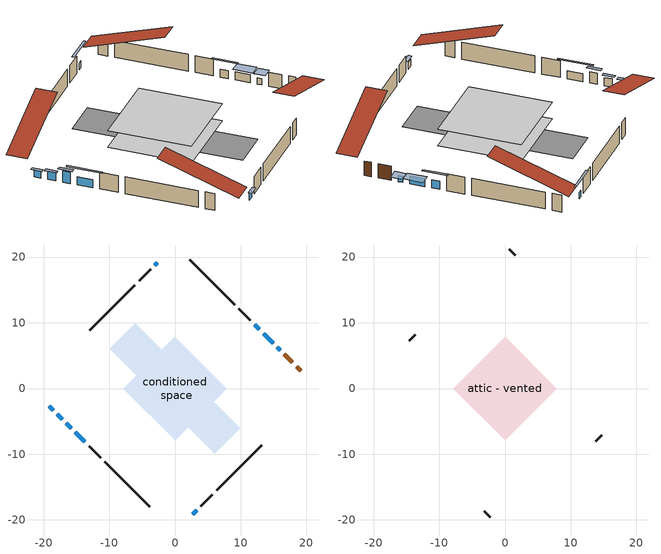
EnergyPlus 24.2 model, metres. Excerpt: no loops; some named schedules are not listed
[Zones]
conditioned space
 floor adiabatic (AdiabaticFloorConstruction): -7.84,0 0,7.84 7.84,0 0,-7.84 z0
 floor foundation (Slab1 construction): -9.91,6.07 -6.07,9.91 9.91,-6.07 6.07,-9.91 z0
 wall outside (AdiabaticWallConstruction 1): 19.16,2.67 18.51,3.31 / 17.86,3.97 16.64,5.19 z0:2.03
 wall outside (AdiabaticWallConstruction): 15.98,5.84 15.58,6.24 z0:0.92; -19.16,-2.67 -18.55,-3.28 / -2.67,19.16 -3.06,18.76 / 2.67,-19.16 3.28,-18.55 z0:0.97; -17.89,-3.93 -17.17,-4.65 / 14.93,6.9 13.49,8.33 / 12.84,8.99 12.12,9.71 / -15.14,-6.68 -13.71,-8.12 z0:1.17; -16.52,-5.31 -15.8,-6.03 z0:1.63
 wall outside (Wall1 construction): 3.94,-17.89 5.67,-16.16 / -13.05,-8.78 -11.32,-10.51 / -3.72,18.11 -5.45,16.38 / 11.46,10.36 9.73,12.09 z0:2.44
 wall outside (Wall2 construction): 6.32,-15.5 13.18,-8.65 / -10.66,-11.16 -3.81,-18.02 / -6.11,15.72 -12.96,8.87 / 9.07,12.75 2.22,19.6 z0:2.44
 window (WindowConstruction 7): 15.98,5.85 15.59,6.24 z0:0.91
 window (WindowConstruction 5): -19.16,-2.67 -18.55,-3.28 z0:0.97
 window (WindowConstruction 6): -17.89,-3.94 -17.17,-4.65 z0:1.17
 window (WindowConstruction 8): -16.52,-5.31 -15.8,-6.03 z0:1.62
 window (WindowConstruction): 14.93,6.9 13.49,8.33 z0:1.17
 window (WindowConstruction 1): 12.84,8.99 12.12,9.71 z0:1.17
 window (WindowConstruction 2): -2.67,19.16 -3.06,18.76 z0:0.97
 window (WindowConstruction 3): 2.67,-19.16 3.28,-18.55 z0:0.97
 window (WindowConstruction 4): -15.14,-6.68 -13.71,-8.12 z0:1.17
 door (Door): 19.16,2.67 18.51,3.31 z0:2.03
 door (Door 1): 17.86,3.97 16.64,5.19 z0:2.03
 ceiling adiabatic (AdiabaticFloorConstruction): 0,-7.84 7.84,0 0,7.84 -7.84,0 z0
attic - vented
 floor to conditioned space (Floor1 construction Reversed): -7.84,0 0,7.84 7.84,0 0,-7.84 z2.44
 wall outside (Wall3 construction): 13.83,-7.99 14.74,-7.09 / -3.15,-18.67 -2.24,-19.58 / -13.62,8.21 -14.53,7.3 / 1.56,20.26 0.66,21.17 z0:2.44
 roof outside (Roof1 construction): 2.01,-19.81,2.44 -5.62,-12.18,6.04 -7.63,-14.19,6.04 0,-21.83,2.44; -19.81,-2.01,2.44 -12.18,5.62,6.04 -14.19,7.63,6.04 -21.83,0,2.44; -2.01,19.81,2.44 5.62,12.18,6.04 7.63,14.19,6.04 0,21.83,2.44; 19.81,2.01,2.44 12.18,-5.62,6.04 14.19,-7.63,6.04 21.83,0,2.44
shading: 15.26,6.57 16.31,5.52 17.38,6.6 16.34,7.64 z1.37; -18.34,-3.49 -19.37,-2.46 -19.69,-2.78 -18.66,-3.82 z1.26; -16.96,-4.86 -18.1,-3.72 -18.43,-4.05 -17.29,-5.19 z1.47; -15.47,-6.35 -16.84,-4.98 -17.17,-5.31 -15.8,-6.68 z2.08; 13.28,8.54 15.14,6.69 16.22,7.76 14.36,9.62 z1.47; 11.26,10.57 13.7,8.13 13.91,8.34 11.47,10.78 z2.39; -4.36,17.47 -1.38,20.45 -1.59,20.66 -4.57,17.68 z2.8; 3.49,-18.34 2.46,-19.37 2.78,-19.69 3.82,-18.66 z1.26; -12.74,-9.09 -16.11,-5.72 -16.32,-5.93 -12.95,-9.3 z2.54
[Building]
Building 1: Terrain=Suburbs
[Site:Location]
Greenwood AP_NS: Latitude {deg}=44.98; Longitude {deg}=-64.92; Time Zone {hr}=-4; Elevation {m}=28; Keep Site Location Information=Yes
[Site:GroundTemperature:Shallow]
3.62696, 1.72046, 1.56778, 2.47251, 6.10451, 9.71958, 12.8537, 14.839, 15.0077, 13.3929, 10.3388, 6.83459
[Site:WaterMainsTemperature]
Calculation Method=Schedule; Temperature Schedule=mains temperature schedule
[Material] Roughness=Rough; Thermal Absorptance=0.9
Name | Thickness {m} | Conductivity {W/m-K} | Density {kg/m3} | Specific Heat {J/kg-K} | Solar Absorptance | Visible Absorptance
asphalt or fiberglass shingles | 0.00635 | 0.162714 | 1121.4 | 1465.45 | 0.4 | 0.4
ceiling loosefill ins | 0.169333 | 0.0480833 | 16.02 | 1046.75 | 0.7 | 0.7
ceiling stud and cavity | 0.1397 | 0.118237 | 65.682 | 1177.47 | 0.7 | 0.7
concrete 4.0 in. | 0.1016 | 1.803125 | 2242.8 | 837.4 | 0.7 | 0.7
door material | 0.04445 | 0.053851 | 512.64 | 1214.23 | 0.7 | 0.7
floor covering | 0.0127 | 0.0433444 | 54.468 | 1339.84 | 0.6 | 0.6
floor rigid ins; wall rigid ins 1 | 0.512978 | 0.029427 | 32.04 | 1214.23 | 0.7 | 0.7
floor stud and cavity | 0.1397 | 1.75129 | 37.0049 | 1207.88 | 0.7 | 0.7
furniture material conditioned space 1 | 0.1524 | 0.115458 | 640.8 | 1214.23 | 0.6 | 0.6
gypsum board | 0.0127 | 0.160291 | 801 | 837.4 | 0.6 | 0.6
interior vertical ins | 0.025908 | 0.029427 | 32.04 | 1214.23 | 0.7 | 0.7
osb sheathing 0.5 in. | 0.0127 | 0.115458 | 512.64 | 1214.23 | 0.7 | 0.7
osb sheathing 0.75 in. | 0.01905 | 0.115458 | 512.64 | 1214.23 | 0.7 | 0.7
slab rigid ins | 0.0653415 | 0.029427 | 32.04 | 1214.23 | 0.7 | 0.7
wall rigid ins | 0.051816 | 0.029427 | 32.04 | 1214.23 | 0.7 | 0.7
wall stud and cavity | 0.1397 | 0.283359 | 139.0536 | 1170.24 | 0.7 | 0.7
wall stud and cavity 1 | 0.1397 | 0.215013 | 139.0536 | 1170.24 | 0.7 | 0.7
wall stud and cavity 2 | 0.0889 | 6.1454 | 50.32683 | 1063.81 | 0.6 | 0.6
wall stud and cavity 3 | 0.0889 | 0.380278 | 52.3479 | 1209.89 | 0.7 | 0.7
wall stud and cavity 4 | 0.0889 | 0.391764 | 83.0341 | 1211.67 | 0.7 | 0.7
wood siding | 0.0254 | 0.102417 | 544.68 | 1172.36 | 0.4 | 0.4
wood siding 1 | 0.00254 | 0.102417 | 544.68 | 1172.36 | 0.4 | 0.4
wood siding 2; wood siding 3 | 0.0254 | 0.102417 | 544.68 | 1172.36 | 0.7 | 0.7
[WindowMaterial:SimpleGlazingSystem]
Name | U-Factor {W/m2-K} | Solar Heat Gain Coefficient
WindowMaterial | 2.78052 | 0.55
WindowMaterial 1 | 2.76178 | 0.46
WindowMaterial 2 | 2.773703 | 0.51
WindowMaterial 3 | 2.75553 | 0.6
WindowMaterial 4 | 2.78052 | 0.67
[Construction]
AdiabaticFloorConstruction: floor stud and cavity, floor rigid ins, osb sheathing 0.75 in., floor covering
AdiabaticWallConstruction: wood siding 2, wall rigid ins 1, wall stud and cavity 3, gypsum board
AdiabaticWallConstruction 1: wood siding 3, wall rigid ins 1, wall stud and cavity 3, gypsum board
Door; Door 1: door material
Floor1 construction Reversed: gypsum board, ceiling stud and cavity, ceiling loosefill ins
furniture construction conditioned space 1: furniture material conditioned space 1
PartitionWallConstruction: gypsum board, wall stud and cavity 4, gypsum board
Roof1 construction: asphalt or fiberglass shingles
Slab1 construction: slab rigid ins, concrete 4.0 in.
Wall1 construction: wood siding, wall rigid ins, osb sheathing 0.5 in., wall stud and cavity, gypsum board
Wall2 construction: wood siding, wall rigid ins, osb sheathing 0.5 in., wall stud and cavity 1, gypsum board
Wall3 construction: wood siding 1, wall stud and cavity 2
WindowConstruction; WindowConstruction 1; WindowConstruction 4; WindowConstruction 6: WindowMaterial
WindowConstruction 2: WindowMaterial 1
WindowConstruction 3; WindowConstruction 5: WindowMaterial 2
WindowConstruction 7: WindowMaterial 3
WindowConstruction 8: WindowMaterial 4
[Zone] Multiplier=1; Part of Total Floor Area=Yes
Name | Volume {m3}
attic - vented | 71.7736
conditioned space | 296.6
[Space]
Name | Zone | Volume {m3}
attic - vented 1 | attic - vented | 71.7736
conditioned space 1 | conditioned space | 296.6
[ZoneInfiltration:EffectiveLeakageArea]
infil attic - vented 1: Zone or Space=attic - vented 1; Schedule=Always On Discrete; Effective Air Leakage Area {cm2}=5083.86; Stack Coefficient=0.000419809; Wind Coefficient=1.38435e-05
[ZoneMixing]
whole house fan mix: Zone or Space=attic - vented; Schedule=Always On Continuous; Design Flow Rate Calculation Method=Flow/Zone; Design Flow Rate {m3/s}=0; Source Zone or Space=conditioned space
[SurfaceProperty:ExposedFoundationPerimeter]
Slab1: Exposed Perimeter Calculation Method=TotalExposedPerimeter; Total Exposed Perimeter {m}=56.083
[InternalMass] Zone or ZoneList=conditioned space; Space or SpaceList=conditioned space 1
Name | Construction | Surface Area {m2}
furniture mass conditioned space 1 | furniture construction conditioned space 1 | 98.3038
partition wall mass | PartitionWallConstruction | 245.76
[Lights]
interior lighting: Zone or ZoneList or Space or SpaceList=conditioned space 1; Schedule=interior lighting schedule; Design Level Calculation Method=LightingLevel; Lighting Level {W}=343.2; Return Air Fraction=0; Fraction Radiant=0.6; Fraction Visible=0.2; Fraction Replaceable=1
[People]
occupants: Zone or ZoneList or Space or SpaceList=conditioned space 1; Number of People Schedule=occupants schedule; Number of People Calculation Method=People; Number of People=3; Fraction Radiant=0.314171; Sensible Heat Fraction=0.56303; Activity Level Schedule=occupants activity schedule; Carbon Dioxide Generation Rate {m3/s-W}=0; Enable ASHRAE 55 Comfort Warnings=No; Mean Radiant Temperature Calculation Type=EnclosureAveraged
[ElectricEquipment] Zone or ZoneList or Space or SpaceList=conditioned space 1; Design Level Calculation Method=EquipmentLevel
Name | Schedule | Design Level {W} | Fraction Latent | Fraction Radiant | Fraction Lost
clothes dryer | clothes dryer schedule | 140.772 | 0.015 | 0.081 | 0.85
clothes washer | clothes washer schedule | 32.1985 | 0.03 | 0.162 | 0.7
cooking range | cooking range schedule | 215.147 | 0.08 | 0.432 | 0.2
dishwasher | dishwasher schedule | 66.8632 | 0.3 | 0.18 | 0.4
fridge | fridge schedule | 72.9452 | 0 | 0.6 | 0
mech vent bath fan 0 | mech vent bath fan 0 schedule | 50.2 | 0 | 0 | 1
mech vent bath fan 1 | mech vent bath fan 1 schedule | 50.2 | 0 | 0 | 1
mech vent house fan | mech vent house fan schedule | 38.6667 | 0 | 0 | 0.5
mech vent house fan cfis | mech vent house fan cfis schedule | 0 | 0 | 0 | 0
misc plug loads | misc plug loads schedule | 494.7 | 0.045 | 0.513 | 0.1
whole house fan | Always On Discrete | 0 | 0 | 0 | 1
[OtherEquipment] Zone or ZoneList or Space or SpaceList=conditioned space 1; Design Level Calculation Method=EquipmentLevel
Name | Fuel Type | Schedule | Design Level {W} | Fraction Latent | Fraction Radiant | Fraction Lost
clothes dryer 1 | Electricity | clothes dryer schedule | 0 | 0.015 | 0.081 | 0.85
cooking range 1 | Electricity | cooking range schedule | 0 | 0.08 | 0.432 | 0.2
general water use latent | None | general water use schedule | 62.594 | 1 | 0 | 0
general water use sensible | None | general water use schedule | -61.6891 | 0 | 0.6 | 0
mech vent house fan latent load | None | Always On Discrete | 0 | 1 | 0 | 0
mech vent house fan sensible load | None | Always On Discrete | 0 | 0 | 0 | 0
water heater energy adjustment1 | Electricity | Always On Discrete | 0.01 | 0 | 0 | 1
[ZoneInfiltration:DesignFlowRate] Zone or ZoneList or Space or SpaceList=conditioned space 1; Schedule=Always On Discrete; Design Flow Rate Calculation Method=Flow/Zone; Design Flow Rate {m3/s}=0
infil flow; natural vent flow; whole house fan flow
[Foundation:Kiva]
Foundation Kiva 1: Initial Indoor Air Temperature {C}=18; Interior Vertical Insulation Material=interior vertical ins; Interior Vertical Insulation Depth {m}=0.1016; Wall Height Above Grade {m}=0.1016; Wall Depth Below Slab {m}=0.2032
[Foundation:Kiva:Settings]
Soil Conductivity {W/m-K}=0.849921; Soil Density {kg/m3}=1842.3; Soil Specific Heat {J/kg-K}=418.7; Ground Solar Absorptivity=0.9; Ground Thermal Absorptivity=0.9; Ground Surface Roughness {m}=0.03; Far-Field Width {m}=40; Deep-Ground Boundary Condition=ZeroFlux; Deep-Ground Depth {m}=40; Minimum Cell Dimension {m}=0.2; Maximum Cell Growth Coefficient=3; Simulation Timestep=Timestep
[Exterior:Lights]
exterior lighting: Schedule=exterior lighting schedule; Design Level {W}=75.6
[Schedule:Constant]
Name | Hourly Value
Always On Continuous; mech vent house fan schedule; mech vent house fan cfis schedule; Always On Discrete | 1
occupants activity schedule | 117.228
fridge schedule | 0
[Schedule:Day:Interval]
interior lighting schedule day: No, 01:00, 0.108182, 04:00, 0.0901515, 05:00, 0.0991667, 06:00, 0.162273, 07:00, 0.270455, 08:00, 0.342576, 10:00, 0.369621, 11:00, 0.351591, 12:00, 0.333561, 13:00, 0.324545, 14:00, 0.31553, 15:00, 0.333561, 16:00, 0.369621, 17:00, 0.450758, 18:00, 0.585985, 19:00, 0.775303, 20:00, 0.955606, 21:00, 0.991667, 22:00, 0.712197, 23:00, 0.360606, 24:00, 0.162273
interior lighting schedule day 1: No, 01:00, 0.100909, 04:00, 0.0840909, 05:00, 0.0925, 06:00, 0.151364, 07:00, 0.252273, 08:00, 0.319545, 10:00, 0.344773, 11:00, 0.327955, 12:00, 0.311136, 13:00, 0.302727, 14:00, 0.294318, 15:00, 0.311136, 16:00, 0.344773, 17:00, 0.420455, 18:00, 0.546591, 19:00, 0.723182, 20:00, 0.891364, 21:00, 0.925, 22:00, 0.664318, 23:00, 0.336364, 24:00, 0.151364
interior lighting schedule default day: No, 24:00, 0
[Schedule:Week:Daily]
interior lighting schedule Week Rule - Jan1-Jan27: interior lighting schedule day, interior lighting schedule day, interior lighting schedule day, interior lighting schedule day, interior lighting schedule day, interior lighting schedule day, interior lighting schedule day, interior lighting schedule default day, interior lighting schedule default day, interior lighting schedule default day, interior lighting schedule default day, interior lighting schedule default day
interior lighting schedule Week Rule - Jan28-Feb3: interior lighting schedule day, interior lighting schedule day, interior lighting schedule day, interior lighting schedule day, interior lighting schedule day 1, interior lighting schedule day 1, interior lighting schedule day 1, interior lighting schedule default day, interior lighting schedule default day, interior lighting schedule default day, interior lighting schedule default day, interior lighting schedule default day
interior lighting schedule Week Rule - Feb4-Feb24: interior lighting schedule day 1, interior lighting schedule day 1, interior lighting schedule day 1, interior lighting schedule day 1, interior lighting schedule day 1, interior lighting schedule day 1, interior lighting schedule day 1, interior lighting schedule default day, interior lighting schedule default day, interior lighting schedule default day, interior lighting schedule default day, interior lighting schedule default day
interior lighting schedule Week Rule - Feb25-Mar3: interior lighting schedule day 1, interior lighting schedule day 1, interior lighting schedule day 1, interior lighting schedule day 1, interior lighting schedule day 2, interior lighting schedule day 2, interior lighting schedule day 2, interior lighting schedule default day, interior lighting schedule default day, interior lighting schedule default day, interior lighting schedule default day, interior lighting schedule default day
interior lighting schedule Week Rule - Mar4-Mar31: interior lighting schedule day 2, interior lighting schedule day 2, interior lighting schedule day 2, interior lighting schedule day 2, interior lighting schedule day 2, interior lighting schedule day 2, interior lighting schedule day 2, interior lighting schedule default day, interior lighting schedule default day, interior lighting schedule default day, interior lighting schedule default day, interior lighting schedule default day
interior lighting schedule Week Rule - Apr1-Apr28: interior lighting schedule day 3, interior lighting schedule day 3, interior lighting schedule day 3, interior lighting schedule day 3, interior lighting schedule day 3, interior lighting schedule day 3, interior lighting schedule day 3, interior lighting schedule default day, interior lighting schedule default day, interior lighting schedule default day, interior lighting schedule default day, interior lighting schedule default day
interior lighting schedule Week Rule - Apr29-May5: interior lighting schedule day 3, interior lighting schedule day 3, interior lighting schedule day 4, interior lighting schedule day 4, interior lighting schedule day 4, interior lighting schedule day 4, interior lighting schedule day 4, interior lighting schedule default day, interior lighting schedule default day, interior lighting schedule default day, interior lighting schedule default day, interior lighting schedule default day
interior lighting schedule Week Rule - May6-May26: interior lighting schedule day 4, interior lighting schedule day 4, interior lighting schedule day 4, interior lighting schedule day 4, interior lighting schedule day 4, interior lighting schedule day 4, interior lighting schedule day 4, interior lighting schedule default day, interior lighting schedule default day, interior lighting schedule default day, interior lighting schedule default day, interior lighting schedule default day
interior lighting schedule Week Rule - May27-Jun2: interior lighting schedule day 4, interior lighting schedule day 4, interior lighting schedule day 4, interior lighting schedule day 4, interior lighting schedule day 4, interior lighting schedule day 5, interior lighting schedule day 5, interior lighting schedule default day, interior lighting schedule default day, interior lighting schedule default day, interior lighting schedule default day, interior lighting schedule default day
interior lighting schedule Week Rule - Jun3-Jun30: interior lighting schedule day 5, interior lighting schedule day 5, interior lighting schedule day 5, interior lighting schedule day 5, interior lighting schedule day 5, interior lighting schedule day 5, interior lighting schedule day 5, interior lighting schedule default day, interior lighting schedule default day, interior lighting schedule default day, interior lighting schedule default day, interior lighting schedule default day
interior lighting schedule Week Rule - Jul1-Jul28: interior lighting schedule day 6, interior lighting schedule day 6, interior lighting schedule day 6, interior lighting schedule day 6, interior lighting schedule day 6, interior lighting schedule day 6, interior lighting schedule day 6, interior lighting schedule default day, interior lighting schedule default day, interior lighting schedule default day, interior lighting schedule default day, interior lighting schedule default day
interior lighting schedule Week Rule - Jul29-Aug4: interior lighting schedule day 6, interior lighting schedule day 6, interior lighting schedule day 6, interior lighting schedule day 7, interior lighting schedule day 7, interior lighting schedule day 7, interior lighting schedule day 7, interior lighting schedule default day, interior lighting schedule default day, interior lighting schedule default day, interior lighting schedule default day, interior lighting schedule default day
interior lighting schedule Week Rule - Aug5-Aug25: interior lighting schedule day 7, interior lighting schedule day 7, interior lighting schedule day 7, interior lighting schedule day 7, interior lighting schedule day 7, interior lighting schedule day 7, interior lighting schedule day 7, interior lighting schedule default day, interior lighting schedule default day, interior lighting schedule default day, interior lighting schedule default day, interior lighting schedule default day
interior lighting schedule Week Rule - Aug26-Sep1: interior lighting schedule day 7, interior lighting schedule day 7, interior lighting schedule day 7, interior lighting schedule day 7, interior lighting schedule day 7, interior lighting schedule day 7, interior lighting schedule day 8, interior lighting schedule default day, interior lighting schedule default day, interior lighting schedule default day, interior lighting schedule default day, interior lighting schedule default day
interior lighting schedule Week Rule - Sep2-Sep29: interior lighting schedule day 8, interior lighting schedule day 8, interior lighting schedule day 8, interior lighting schedule day 8, interior lighting schedule day 8, interior lighting schedule day 8, interior lighting schedule day 8, interior lighting schedule default day, interior lighting schedule default day, interior lighting schedule default day, interior lighting schedule default day, interior lighting schedule default day
interior lighting schedule Week Rule - Sep30-Oct6: interior lighting schedule day 8, interior lighting schedule day 9, interior lighting schedule day 9, interior lighting schedule day 9, interior lighting schedule day 9, interior lighting schedule day 9, interior lighting schedule day 9, interior lighting schedule default day, interior lighting schedule default day, interior lighting schedule default day, interior lighting schedule default day, interior lighting schedule default day
interior lighting schedule Week Rule - Oct7-Oct27: interior lighting schedule day 9, interior lighting schedule day 9, interior lighting schedule day 9, interior lighting schedule day 9, interior lighting schedule day 9, interior lighting schedule day 9, interior lighting schedule day 9, interior lighting schedule default day, interior lighting schedule default day, interior lighting schedule default day, interior lighting schedule default day, interior lighting schedule default day
interior lighting schedule Week Rule - Oct28-Nov3: interior lighting schedule day 9, interior lighting schedule day 9, interior lighting schedule day 9, interior lighting schedule day 9, interior lighting schedule day 10, interior lighting schedule day 10, interior lighting schedule day 10, interior lighting schedule default day, interior lighting schedule default day, interior lighting schedule default day, interior lighting schedule default day, interior lighting schedule default day
interior lighting schedule Week Rule - Nov4-Nov24: interior lighting schedule day 10, interior lighting schedule day 10, interior lighting schedule day 10, interior lighting schedule day 10, interior lighting schedule day 10, interior lighting schedule day 10, interior lighting schedule day 10, interior lighting schedule default day, interior lighting schedule default day, interior lighting schedule default day, interior lighting schedule default day, interior lighting schedule default day
interior lighting schedule Week Rule - Nov25-Dec1: interior lighting schedule day 10, interior lighting schedule day 10, interior lighting schedule day 10, interior lighting schedule day 10, interior lighting schedule day 10, interior lighting schedule day 10, interior lighting schedule day 11, interior lighting schedule default day, interior lighting schedule default day, interior lighting schedule default day, interior lighting schedule default day, interior lighting schedule default day
interior lighting schedule Week Rule - Dec2-Dec31: interior lighting schedule day 11, interior lighting schedule day 11, interior lighting schedule day 11, interior lighting schedule day 11, interior lighting schedule day 11, interior lighting schedule day 11, interior lighting schedule day 11, interior lighting schedule default day, interior lighting schedule default day, interior lighting schedule default day, interior lighting schedule default day, interior lighting schedule default day
occupants schedule Week Rule - Jan1-Dec31: occupants schedule day, occupants schedule day, occupants schedule day, occupants schedule day, occupants schedule day, occupants schedule day, occupants schedule day, occupants schedule default day, occupants schedule default day, occupants schedule default day, occupants schedule default day, occupants schedule default day
clothes dryer schedule Week Rule - Jan1-Dec31: clothes dryer schedule day, clothes dryer schedule day, clothes dryer schedule day, clothes dryer schedule day, clothes dryer schedule day, clothes dryer schedule day, clothes dryer schedule day, clothes dryer schedule default day, clothes dryer schedule default day, clothes dryer schedule default day, clothes dryer schedule default day, clothes dryer schedule default day
clothes washer schedule Week Rule - Jan1-Dec31: clothes washer schedule day, clothes washer schedule day, clothes washer schedule day, clothes washer schedule day, clothes washer schedule day, clothes washer schedule day, clothes washer schedule day, clothes washer schedule default day, clothes washer schedule default day, clothes washer schedule default day, clothes washer schedule default day, clothes washer schedule default day
cooking range schedule Week Rule - Jan1-Dec31: cooking range schedule day, cooking range schedule day, cooking range schedule day, cooking range schedule day, cooking range schedule day, cooking range schedule day, cooking range schedule day, cooking range schedule default day, cooking range schedule default day, cooking range schedule default day, cooking range schedule default day, cooking range schedule default day
dishwasher schedule Week Rule - Jan1-Dec31: dishwasher schedule day, dishwasher schedule day, dishwasher schedule day, dishwasher schedule day, dishwasher schedule day, dishwasher schedule day, dishwasher schedule day, dishwasher schedule default day, dishwasher schedule default day, dishwasher schedule default day, dishwasher schedule default day, dishwasher schedule default day
mech vent bath fan 0 schedule Week Rule - Jan1-Dec31: mech vent bath fan 0 schedule day, mech vent bath fan 0 schedule day, mech vent bath fan 0 schedule day, mech vent bath fan 0 schedule day, mech vent bath fan 0 schedule day, mech vent bath fan 0 schedule day, mech vent bath fan 0 schedule day, mech vent bath fan 0 schedule default day, mech vent bath fan 0 schedule default day, mech vent bath fan 0 schedule default day, mech vent bath fan 0 schedule default day, mech vent bath fan 0 schedule default day
mech vent bath fan 1 schedule Week Rule - Jan1-Dec31: mech vent bath fan 1 schedule day, mech vent bath fan 1 schedule day, mech vent bath fan 1 schedule day, mech vent bath fan 1 schedule day, mech vent bath fan 1 schedule day, mech vent bath fan 1 schedule day, mech vent bath fan 1 schedule day, mech vent bath fan 1 schedule default day, mech vent bath fan 1 schedule default day, mech vent bath fan 1 schedule default day, mech vent bath fan 1 schedule default day, mech vent bath fan 1 schedule default day
misc plug loads schedule Week Rule - Jan1-Dec31: misc plug loads schedule day, misc plug loads schedule day, misc plug loads schedule day, misc plug loads schedule day, misc plug loads schedule day, misc plug loads schedule day, misc plug loads schedule day, misc plug loads schedule default day, misc plug loads schedule default day, misc plug loads schedule default day, misc plug loads schedule default day, misc plug loads schedule default day
general water use schedule Week Rule - Jan1-Dec31: general water use schedule day, general water use schedule day, general water use schedule day, general water use schedule day, general water use schedule day, general water use schedule day, general water use schedule day, general water use schedule default day, general water use schedule default day, general water use schedule default day, general water use schedule default day, general water use schedule default day
exterior lighting schedule Week Rule - Jan1-Jan27: exterior lighting schedule day, exterior lighting schedule day, exterior lighting schedule day, exterior lighting schedule day, exterior lighting schedule day, exterior lighting schedule day, exterior lighting schedule day, exterior lighting schedule default day, exterior lighting schedule default day, exterior lighting schedule default day, exterior lighting schedule default day, exterior lighting schedule default day
exterior lighting schedule Week Rule - Jan28-Feb3: exterior lighting schedule day, exterior lighting schedule day, exterior lighting schedule day, exterior lighting schedule day, exterior lighting schedule day 1, exterior lighting schedule day 1, exterior lighting schedule day 1, exterior lighting schedule default day, exterior lighting schedule default day, exterior lighting schedule default day, exterior lighting schedule default day, exterior lighting schedule default day
exterior lighting schedule Week Rule - Feb4-Feb24: exterior lighting schedule day 1, exterior lighting schedule day 1, exterior lighting schedule day 1, exterior lighting schedule day 1, exterior lighting schedule day 1, exterior lighting schedule day 1, exterior lighting schedule day 1, exterior lighting schedule default day, exterior lighting schedule default day, exterior lighting schedule default day, exterior lighting schedule default day, exterior lighting schedule default day
exterior lighting schedule Week Rule - Feb25-Mar3: exterior lighting schedule day 1, exterior lighting schedule day 1, exterior lighting schedule day 1, exterior lighting schedule day 1, exterior lighting schedule day 2, exterior lighting schedule day 2, exterior lighting schedule day 2, exterior lighting schedule default day, exterior lighting schedule default day, exterior lighting schedule default day, exterior lighting schedule default day, exterior lighting schedule default day
exterior lighting schedule Week Rule - Mar4-Mar31: exterior lighting schedule day 2, exterior lighting schedule day 2, exterior lighting schedule day 2, exterior lighting schedule day 2, exterior lighting schedule day 2, exterior lighting schedule day 2, exterior lighting schedule day 2, exterior lighting schedule default day, exterior lighting schedule default day, exterior lighting schedule default day, exterior lighting schedule default day, exterior lighting schedule default day
exterior lighting schedule Week Rule - Apr1-Apr28: exterior lighting schedule day 3, exterior lighting schedule day 3, exterior lighting schedule day 3, exterior lighting schedule day 3, exterior lighting schedule day 3, exterior lighting schedule day 3, exterior lighting schedule day 3, exterior lighting schedule default day, exterior lighting schedule default day, exterior lighting schedule default day, exterior lighting schedule default day, exterior lighting schedule default day
exterior lighting schedule Week Rule - Apr29-May5: exterior lighting schedule day 3, exterior lighting schedule day 3, exterior lighting schedule day 4, exterior lighting schedule day 4, exterior lighting schedule day 4, exterior lighting schedule day 4, exterior lighting schedule day 4, exterior lighting schedule default day, exterior lighting schedule default day, exterior lighting schedule default day, exterior lighting schedule default day, exterior lighting schedule default day
exterior lighting schedule Week Rule - May6-May26: exterior lighting schedule day 4, exterior lighting schedule day 4, exterior lighting schedule day 4, exterior lighting schedule day 4, exterior lighting schedule day 4, exterior lighting schedule day 4, exterior lighting schedule day 4, exterior lighting schedule default day, exterior lighting schedule default day, exterior lighting schedule default day, exterior lighting schedule default day, exterior lighting schedule default day
exterior lighting schedule Week Rule - May27-Jun2: exterior lighting schedule day 4, exterior lighting schedule day 4, exterior lighting schedule day 4, exterior lighting schedule day 4, exterior lighting schedule day 4, exterior lighting schedule day 5, exterior lighting schedule day 5, exterior lighting schedule default day, exterior lighting schedule default day, exterior lighting schedule default day, exterior lighting schedule default day, exterior lighting schedule default day
exterior lighting schedule Week Rule - Jun3-Jun30: exterior lighting schedule day 5, exterior lighting schedule day 5, exterior lighting schedule day 5, exterior lighting schedule day 5, exterior lighting schedule day 5, exterior lighting schedule day 5, exterior lighting schedule day 5, exterior lighting schedule default day, exterior lighting schedule default day, exterior lighting schedule default day, exterior lighting schedule default day, exterior lighting schedule default day
exterior lighting schedule Week Rule - Jul1-Jul28: exterior lighting schedule day 6, exterior lighting schedule day 6, exterior lighting schedule day 6, exterior lighting schedule day 6, exterior lighting schedule day 6, exterior lighting schedule day 6, exterior lighting schedule day 6, exterior lighting schedule default day, exterior lighting schedule default day, exterior lighting schedule default day, exterior lighting schedule default day, exterior lighting schedule default day
exterior lighting schedule Week Rule - Jul29-Aug4: exterior lighting schedule day 6, exterior lighting schedule day 6, exterior lighting schedule day 6, exterior lighting schedule day 7, exterior lighting schedule day 7, exterior lighting schedule day 7, exterior lighting schedule day 7, exterior lighting schedule default day, exterior lighting schedule default day, exterior lighting schedule default day, exterior lighting schedule default day, exterior lighting schedule default day
exterior lighting schedule Week Rule - Aug5-Aug25: exterior lighting schedule day 7, exterior lighting schedule day 7, exterior lighting schedule day 7, exterior lighting schedule day 7, exterior lighting schedule day 7, exterior lighting schedule day 7, exterior lighting schedule day 7, exterior lighting schedule default day, exterior lighting schedule default day, exterior lighting schedule default day, exterior lighting schedule default day, exterior lighting schedule default day
exterior lighting schedule Week Rule - Aug26-Sep1: exterior lighting schedule day 7, exterior lighting schedule day 7, exterior lighting schedule day 7, exterior lighting schedule day 7, exterior lighting schedule day 7, exterior lighting schedule day 7, exterior lighting schedule day 8, exterior lighting schedule default day, exterior lighting schedule default day, exterior lighting schedule default day, exterior lighting schedule default day, exterior lighting schedule default day
exterior lighting schedule Week Rule - Sep2-Sep29: exterior lighting schedule day 8, exterior lighting schedule day 8, exterior lighting schedule day 8, exterior lighting schedule day 8, exterior lighting schedule day 8, exterior lighting schedule day 8, exterior lighting schedule day 8, exterior lighting schedule default day, exterior lighting schedule default day, exterior lighting schedule default day, exterior lighting schedule default day, exterior lighting schedule default day
exterior lighting schedule Week Rule - Sep30-Oct6: exterior lighting schedule day 8, exterior lighting schedule day 9, exterior lighting schedule day 9, exterior lighting schedule day 9, exterior lighting schedule day 9, exterior lighting schedule day 9, exterior lighting schedule day 9, exterior lighting schedule default day, exterior lighting schedule default day, exterior lighting schedule default day, exterior lighting schedule default day, exterior lighting schedule default day
exterior lighting schedule Week Rule - Oct7-Oct27: exterior lighting schedule day 9, exterior lighting schedule day 9, exterior lighting schedule day 9, exterior lighting schedule day 9, exterior lighting schedule day 9, exterior lighting schedule day 9, exterior lighting schedule day 9, exterior lighting schedule default day, exterior lighting schedule default day, exterior lighting schedule default day, exterior lighting schedule default day, exterior lighting schedule default day
exterior lighting schedule Week Rule - Oct28-Nov3: exterior lighting schedule day 9, exterior lighting schedule day 9, exterior lighting schedule day 9, exterior lighting schedule day 9, exterior lighting schedule day 10, exterior lighting schedule day 10, exterior lighting schedule day 10, exterior lighting schedule default day, exterior lighting schedule default day, exterior lighting schedule default day, exterior lighting schedule default day, exterior lighting schedule default day
exterior lighting schedule Week Rule - Nov4-Nov24: exterior lighting schedule day 10, exterior lighting schedule day 10, exterior lighting schedule day 10, exterior lighting schedule day 10, exterior lighting schedule day 10, exterior lighting schedule day 10, exterior lighting schedule day 10, exterior lighting schedule default day, exterior lighting schedule default day, exterior lighting schedule default day, exterior lighting schedule default day, exterior lighting schedule default day
exterior lighting schedule Week Rule - Nov25-Dec1: exterior lighting schedule day 10, exterior lighting schedule day 10, exterior lighting schedule day 10, exterior lighting schedule day 10, exterior lighting schedule day 10, exterior lighting schedule day 10, exterior lighting schedule day 11, exterior lighting schedule default day, exterior lighting schedule default day, exterior lighting schedule default day, exterior lighting schedule default day, exterior lighting schedule default day
exterior lighting schedule Week Rule - Dec2-Dec31: exterior lighting schedule day 11, exterior lighting schedule day 11, exterior lighting schedule day 11, exterior lighting schedule day 11, exterior lighting schedule day 11, exterior lighting schedule day 11, exterior lighting schedule day 11, exterior lighting schedule default day, exterior lighting schedule default day, exterior lighting schedule default day, exterior lighting schedule default day, exterior lighting schedule default day
[Schedule:Year]
interior lighting schedule: interior lighting schedule Week Rule - Jan1-Jan27, 1, 1, 1, 27, interior lighting schedule Week Rule - Jan28-Feb3, 1, 28, 2, 3, interior lighting schedule Week Rule - Feb4-Feb24, 2, 4, 2, 24, interior lighting schedule Week Rule - Feb25-Mar3, 2, 25, 3, 3, interior lighting schedule Week Rule - Mar4-Mar31, 3, 4, 3, 31, interior lighting schedule Week Rule - Apr1-Apr28, 4, 1, 4, 28, interior lighting schedule Week Rule - Apr29-May5, 4, 29, 5, 5, interior lighting schedule Week Rule - May6-May26, 5, 6, 5, 26, interior lighting schedule Week Rule - May27-Jun2, 5, 27, 6, 2, interior lighting schedule Week Rule - Jun3-Jun30, 6, 3, 6, 30, interior lighting schedule Week Rule - Jul1-Jul28, 7, 1, 7, 28, interior lighting schedule Week Rule - Jul29-Aug4, 7, 29, 8, 4, interior lighting schedule Week Rule - Aug5-Aug25, 8, 5, 8, 25, interior lighting schedule Week Rule - Aug26-Sep1, 8, 26, 9, 1, interior lighting schedule Week Rule - Sep2-Sep29, 9, 2, 9, 29, interior lighting schedule Week Rule - Sep30-Oct6, 9, 30, 10, 6, interior lighting schedule Week Rule - Oct7-Oct27, 10, 7, 10, 27, interior lighting schedule Week Rule - Oct28-Nov3, 10, 28, 11, 3, interior lighting schedule Week Rule - Nov4-Nov24, 11, 4, 11, 24, interior lighting schedule Week Rule - Nov25-Dec1, 11, 25, 12, 1, interior lighting schedule Week Rule - Dec2-Dec31, 12, 2, 12, 31
occupants schedule: occupants schedule Week Rule - Jan1-Dec31, 1, 1, 12, 31
clothes dryer schedule: clothes dryer schedule Week Rule - Jan1-Dec31, 1, 1, 12, 31
clothes washer schedule: clothes washer schedule Week Rule - Jan1-Dec31, 1, 1, 12, 31
cooking range schedule: cooking range schedule Week Rule - Jan1-Dec31, 1, 1, 12, 31
dishwasher schedule: dishwasher schedule Week Rule - Jan1-Dec31, 1, 1, 12, 31
mech vent bath fan 0 schedule: mech vent bath fan 0 schedule Week Rule - Jan1-Dec31, 1, 1, 12, 31
mech vent bath fan 1 schedule: mech vent bath fan 1 schedule Week Rule - Jan1-Dec31, 1, 1, 12, 31
misc plug loads schedule: misc plug loads schedule Week Rule - Jan1-Dec31, 1, 1, 12, 31
general water use schedule: general water use schedule Week Rule - Jan1-Dec31, 1, 1, 12, 31
exterior lighting schedule: exterior lighting schedule Week Rule - Jan1-Jan27, 1, 1, 1, 27, exterior lighting schedule Week Rule - Jan28-Feb3, 1, 28, 2, 3, exterior lighting schedule Week Rule - Feb4-Feb24, 2, 4, 2, 24, exterior lighting schedule Week Rule - Feb25-Mar3, 2, 25, 3, 3, exterior lighting schedule Week Rule - Mar4-Mar31, 3, 4, 3, 31, exterior lighting schedule Week Rule - Apr1-Apr28, 4, 1, 4, 28, exterior lighting schedule Week Rule - Apr29-May5, 4, 29, 5, 5, exterior lighting schedule Week Rule - May6-May26, 5, 6, 5, 26, exterior lighting schedule Week Rule - May27-Jun2, 5, 27, 6, 2, exterior lighting schedule Week Rule - Jun3-Jun30, 6, 3, 6, 30, exterior lighting schedule Week Rule - Jul1-Jul28, 7, 1, 7, 28, exterior lighting schedule Week Rule - Jul29-Aug4, 7, 29, 8, 4, exterior lighting schedule Week Rule - Aug5-Aug25, 8, 5, 8, 25, exterior lighting schedule Week Rule - Aug26-Sep1, 8, 26, 9, 1, exterior lighting schedule Week Rule - Sep2-Sep29, 9, 2, 9, 29, exterior lighting schedule Week Rule - Sep30-Oct6, 9, 30, 10, 6, exterior lighting schedule Week Rule - Oct7-Oct27, 10, 7, 10, 27, exterior lighting schedule Week Rule - Oct28-Nov3, 10, 28, 11, 3, exterior lighting schedule Week Rule - Nov4-Nov24, 11, 4, 11, 24, exterior lighting schedule Week Rule - Nov25-Dec1, 11, 25, 12, 1, exterior lighting schedule Week Rule - Dec2-Dec31, 12, 2, 12, 31
[Schedule:Compact]
mains temperature schedule: Through: 01/01, For: AllDays, Until: 24:00, 7.74778, Through: 01/02, For: AllDays, Until: 24:00, 7.68278, Through: 01/03, For: AllDays, Until: 24:00, 7.61944, Through: 01/04, For: AllDays, Until: 24:00, 7.55667, Through: 01/05, For: AllDays, Until: 24:00, 7.495, Through: 01/06, For: AllDays, Until: 24:00, 7.435, Through: 01/07, For: AllDays, Until: 24:00, 7.37556, Through: 01/08, For: AllDays, Until: 24:00, 7.31778, Through: 01/09, For: AllDays, Until: 24:00, 7.26111, Through: 01/10, For: AllDays, Until: 24:00, 7.20556, Through: 01/11, For: AllDays, Until: 24:00, 7.15111, Through: 01/12, For: AllDays, Until: 24:00, 7.09833, Through: 01/13, For: AllDays, Until: 24:00, 7.04667, Through: 01/14, For: AllDays, Until: 24:00, 6.99667, Through: 01/15, For: AllDays, Until: 24:00, 6.94722, Through: 01/16, For: AllDays, Until: 24:00, 6.9, Through: 01/17, For: AllDays, Until: 24:00, 6.85333, Through: 01/18, For: AllDays, Until: 24:00, 6.80833, Through: 01/19, For: AllDays, Until: 24:00, 6.765, Through: 01/20, For: AllDays, Until: 24:00, 6.72278, Through: 01/21, For: AllDays, Until: 24:00, 6.68167, Through: 01/22, For: AllDays, Until: 24:00, 6.64278, Through: 01/23, For: AllDays, Until: 24:00, 6.60444, Through: 01/24, For: AllDays, Until: 24:00, 6.56778, Through: 01/25, For: AllDays, Until: 24:00, 6.53278, Through: 01/26, For: AllDays, Until: 24:00, 6.49944, Through: 01/27, For: AllDays, Until: 24:00, 6.46722, Through: 01/28, For: AllDays, Until: 24:00, 6.43667, Through: 01/29, For: AllDays, Until: 24:00, 6.40722, Through: 01/30, For: AllDays, Until: 24:00, 6.37944, Through: 01/31, For: AllDays, Until: 24:00, 6.35333, Through: 02/01, For: AllDays, Until: 24:00, 6.32889, Through: 02/02, For: AllDays, Until: 24:00, 6.30556, Through: 02/03, For: AllDays, Until: 24:00, 6.28389, Through: 02/04, For: AllDays, Until: 24:00, 6.26389, Through: 02/05, For: AllDays, Until: 24:00, 6.24556, Through: 02/06, For: AllDays, Until: 24:00, 6.22833, Through: 02/07, For: AllDays, Until: 24:00, 6.21278, Through: 02/08, For: AllDays, Until: 24:00, 6.19889, Through: 02/09, For: AllDays, Until: 24:00, 6.18667, Through: 02/10, For: AllDays, Until: 24:00, 6.17611, Through: 02/11, For: AllDays, Until: 24:00, 6.16667, Through: 02/12, For: AllDays, Until: 24:00, 6.15889, Through: 02/13, For: AllDays, Until: 24:00, 6.15278, Through: 02/14, For: AllDays, Until: 24:00, 6.14833, Through: 02/15, For: AllDays, Until: 24:00, 6.14556, Through: 02/16, For: AllDays, Until: 24:00, 6.14389, Through: 02/17, For: AllDays, Until: 24:00, 6.14444, Through: 02/18, For: AllDays, Until: 24:00, 6.14611, Through: 02/19, For: AllDays, Until: 24:00, 6.14944, Through: 02/20, For: AllDays, Until: 24:00, 6.15444, Through: 02/21, For: AllDays, Until: 24:00, 6.16056, Through: 02/22, For: AllDays, Until: 24:00, 6.16889, Through: 02/23, For: AllDays, Until: 24:00, 6.17833, Through: 02/24, For: AllDays, Until: 24:00, 6.18944, Through: 02/25, For: AllDays, Until: 24:00, 6.20222, Through: 02/26, For: AllDays, Until: 24:00, 6.21667, Through: 02/27, For: AllDays, Until: 24:00, 6.23222, Through: 02/28, For: AllDays, Until: 24:00, 6.25, Through: 03/01, For: AllDays, Until: 24:00, 6.26889, Through: 03/02, For: AllDays, Until: 24:00, 6.28889, Through: 03/03, For: AllDays, Until: 24:00, 6.31111, Through: 03/04, For: AllDays, Until: 24:00, 6.33444, Through: 03/05, For: AllDays, Until: 24:00, 6.35944, Through: 03/06, For: AllDays, Until: 24:00, 6.38611, Through: 03/07, For: AllDays, Until: 24:00, 6.41444, Through: 03/08, For: AllDays, Until: 24:00, 6.44389, Through: 03/09, For: AllDays, Until: 24:00, 6.475, Through: 03/10, For: AllDays, Until: 24:00, 6.50722, Through: 03/11, For: AllDays, Until: 24:00, 6.54111, Through: 03/12, For: AllDays, Until: 24:00, 6.57667, Through: 03/13, For: AllDays, Until: 24:00, 6.61333, Through: 03/14, For: AllDays, Until: 24:00, 6.65167, Through: 03/15, For: AllDays, Until: 24:00, 6.69167, Through: 03/16, For: AllDays, Until: 24:00, 6.73278, Through: 03/17, For: AllDays, Until: 24:00, 6.77556, Through: 03/18, For: AllDays, Until: 24:00, 6.81944, Through: 03/19, For: AllDays, Until: 24:00, 6.86444, Through: 03/20, For: AllDays, Until: 24:00, 6.91111, Through: 03/21, For: AllDays, Until: 24:00, 6.95889, Through: 03/22, For: AllDays, Until: 24:00, 7.00833, Through: 03/23, For: AllDays, Until: 24:00, 7.05889, Through: 03/24, For: AllDays, Until: 24:00, 7.11111, Through: 03/25, For: AllDays, Until: 24:00, 7.16444, Through: 03/26, For: AllDays, Until: 24:00, 7.21889, Through: 03/27, For: AllDays, Until: 24:00, 7.27444, Through: 03/28, For: AllDays, Until: 24:00, 7.33167, Through: 03/29, For: AllDays, Until: 24:00, 7.39, Through: 03/30, For: AllDays, Until: 24:00, 7.44944, Through: 03/31, For: AllDays, Until: 24:00, 7.51, Through: 04/01, For: AllDays, Until: 24:00, 7.57167, Through: 04/02, For: AllDays, Until: 24:00, 7.63444, Through: 04/03, For: AllDays, Until: 24:00, 7.69833, Through: 04/04, For: AllDays, Until: 24:00, 7.76389, Through: 04/05, For: AllDays, Until: 24:00, 7.83, Through: 04/06, For: AllDays, Until: 24:00, 7.89722, Through: 04/07, For: AllDays, Until: 24:00, 7.96556, Through: 04/08, For: AllDays, Until: 24:00, 8.035, Through: 04/09, For: AllDays, Until: 24:00, 8.10556, Through: 04/10, For: AllDays, Until: 24:00, 8.17722, Through: 04/11, For: AllDays, Until: 24:00, 8.24944, Through: 04/12, For: AllDays, Until: 24:00, 8.32278, Through: 04/13, For: AllDays, Until: 24:00, 8.39722, Through: 04/14, For: AllDays, Until: 24:00, 8.47222, Through: 04/15, For: AllDays, Until: 24:00, 8.54833, Through: 04/16, For: AllDays, Until: 24:00, 8.62556, Through: 04/17, For: AllDays, Until: 24:00, 8.70333, Through: 04/18, For: AllDays, Until: 24:00, 8.78167, Through: 04/19, For: AllDays, Until: 24:00, 8.86111, Through: 04/20, For: AllDays, Until: 24:00, 8.94111, Through: 04/21, For: AllDays, Until: 24:00, 9.02222, Through: 04/22, For: AllDays, Until: 24:00, 9.10389, Through: 04/23, For: AllDays, Until: 24:00, 9.18611, Through: 04/24, For: AllDays, Until: 24:00, 9.26889, Through: 04/25, For: AllDays, Until: 24:00, 9.35278, Through: 04/26, For: AllDays, Until: 24:00, 9.43667, Through: 04/27, For: AllDays, Until: 24:00, 9.52167, Through: 04/28, For: AllDays, Until: 24:00, 9.60722, Through: 04/29, For: AllDays, Until: 24:00, 9.69333, Through: 04/30, For: AllDays, Until: 24:00, 9.77944, Through: 05/01, For: AllDays, Until: 24:00, 9.86667, Through: 05/02, For: AllDays, Until: 24:00, 9.95389, Through: 05/03, For: AllDays, Until: 24:00, 10.0417, Through: 05/04, For: AllDays, Until: 24:00, 10.13, Through: 05/05, For: AllDays, Until: 24:00, 10.2189, Through: 05/06, For: AllDays, Until: 24:00, 10.3078, Through: 05/07, For: AllDays, Until: 24:00, 10.3972, Through: 05/08, For: AllDays, Until: 24:00, 10.4872, Through: 05/09, For: AllDays, Until: 24:00, 10.5772, Through: 05/10, For: AllDays, Until: 24:00, 10.6678, Through: 05/11, For: AllDays, Until: 24:00, 10.7578, Through: 05/12, For: AllDays, Until: 24:00, 10.8489, Through: 05/13, For: AllDays, Until: 24:00, 10.9394, Through: 05/14, For: AllDays, Until: 24:00, 11.0306, Through: 05/15, For: AllDays, Until: 24:00, 11.1217, Through: 05/16, For: AllDays, Until: 24:00, 11.2133, Through: 05/17, For: AllDays, Until: 24:00, 11.3044, Through: 05/18, For: AllDays, Until: 24:00, 11.3961, Through: 05/19, For: AllDays, Until: 24:00, 11.4872, Through: 05/20, For: AllDays, Until: 24:00, 11.5789, Through: 05/21, For: AllDays, Until: 24:00, 11.67, Through: 05/22, For: AllDays, Until: 24:00, 11.7617, Through: 05/23, For: AllDays, Until: 24:00, 11.8528, Through: 05/24, For: AllDays, Until: 24:00, 11.9439, Through: 05/25, For: AllDays, Until: 24:00, 12.0344, Through: 05/26, For: AllDays, Until: 24:00, 12.1256, Through: 05/27, For: AllDays, Until: 24:00, 12.2161, Through: 05/28, For: AllDays, Until: 24:00, 12.3067, Through: 05/29, For: AllDays, Until: 24:00, 12.3967, Through: 05/30, For: AllDays, Until: 24:00, 12.4861, Through: 05/31, For: AllDays, Until: 24:00, 12.5761, Through: 06/01, For: AllDays, Until: 24:00, 12.665, Through: 06/02, For: AllDays, Until: 24:00, 12.7539, Through: 06/03, For: AllDays, Until: 24:00, 12.8422, Through: 06/04, For: AllDays, Until: 24:00, 12.9306, Through: 06/05, For: AllDays, Until: 24:00, 13.0178, Through: 06/06, For: AllDays, Until: 24:00, 13.105, Through: 06/07, For: AllDays, Until: 24:00, 13.1917, Through: 06/08, For: AllDays, Until: 24:00, 13.2778, Through: 06/09, For: AllDays, Until: 24:00, 13.3633, Through: 06/10, For: AllDays, Until: 24:00, 13.4483, Through: 06/11, For: AllDays, Until: 24:00, 13.5328, Through: 06/12, For: AllDays, Until: 24:00, 13.6167, Through: 06/13, For: AllDays, Until: 24:00, 13.7, Through: 06/14, For: AllDays, Until: 24:00, 13.7822, Through: 06/15, For: AllDays, Until: 24:00, 13.8644, Through: 06/16, For: AllDays, Until: 24:00, 13.9456, Through: 06/17, For: AllDays, Until: 24:00, 14.0256, Through: 06/18, For: AllDays, Until: 24:00, 14.1056, Through: 06/19, For: AllDays, Until: 24:00, 14.1844, Through: 06/20, For: AllDays, Until: 24:00, 14.2622, Through: 06/21, For: AllDays, Until: 24:00, 14.3394, Through: 06/22, For: AllDays, Until: 24:00, 14.4161, Through: 06/23, For: AllDays, Until: 24:00, 14.4911, Through: 06/24, For: AllDays, Until: 24:00, 14.5661, Through: 06/25, For: AllDays, Until: 24:00, 14.6394, Through: 06/26, For: AllDays, Until: 24:00, 14.7122, Through: 06/27, For: AllDays, Until: 24:00, 14.7839, Through: 06/28, For: AllDays, Until: 24:00, 14.855, Through: 06/29, For: AllDays, Until: 24:00, 14.9244, Through: 06/30, For: AllDays, Until: 24:00, 14.9933, Through: 07/01, For: AllDays, Until: 24:00, 15.0611, Through: 07/02, For: AllDays, Until: 24:00, 15.1272, Through: 07/03, For: AllDays, Until: 24:00, 15.1928, Through: 07/04, For: AllDays, Until: 24:00, 15.2572, Through: 07/05, For: AllDays, Until: 24:00, 15.3206, Through: 07/06, For: AllDays, Until: 24:00, 15.3828, Through: 07/07, For: AllDays, Until: 24:00, 15.4439, Through: 07/08, For: AllDays, Until: 24:00, 15.5039, Through: 07/09, For: AllDays, Until: 24:00, 15.5622, Through: 07/10, For: AllDays, Until: 24:00, 15.6194, Through: 07/11, For: AllDays, Until: 24:00, 15.6756, Through: 07/12, For: AllDays, Until: 24:00, 15.7306, Through: 07/13, For: AllDays, Until: 24:00, 15.7844, Through: 07/14, For: AllDays, Until: 24:00, 15.8367, Through: 07/15, For: AllDays, Until: 24:00, 15.8878, Through: 07/16, For: AllDays, Until: 24:00, 15.9372, Through: 07/17, For: AllDays, Until: 24:00, 15.9861, Through: 07/18, For: AllDays, Until: 24:00, 16.0328, Through: 07/19, For: AllDays, Until: 24:00, 16.0789, Through: 07/20, For: AllDays, Until: 24:00, 16.1228, Through: 07/21, For: AllDays, Until: 24:00, 16.1661, Through: 07/22, For: AllDays, Until: 24:00, 16.2078, Through: 07/23, For: AllDays, Until: 24:00, 16.2478, Through: 07/24, For: AllDays, Until: 24:00, 16.2867, Through: 07/25, For: AllDays, Until: 24:00, 16.3239, Through: 07/26, For: AllDays, Until: 24:00, 16.3594, Through: 07/27, For: AllDays, Until: 24:00, 16.3939, Through: 07/28, For: AllDays, Until: 24:00, 16.4272, Through: 07/29, For: AllDays, Until: 24:00, 16.4583, Through: 07/30, For: AllDays, Until: 24:00, 16.4883, Through: 07/31, For: AllDays, Until: 24:00, 16.5172, Through: 08/01, For: AllDays, Until: 24:00, 16.5439, Through: 08/02, For: AllDays, Until: 24:00, 16.5694, Through: 08/03, For: AllDays, Until: 24:00, 16.5933, Through: 08/04, For: AllDays, Until: 24:00, 16.6161, Through: 08/05, For: AllDays, Until: 24:00, 16.6372, Through: 08/06, For: AllDays, Until: 24:00, 16.6567, Through: 08/07, For: AllDays, Until: 24:00, 16.6744, Through: 08/08, For: AllDays, Until: 24:00, 16.6906, Through: 08/09, For: AllDays, Until: 24:00, 16.7056, Through: 08/10, For: AllDays, Until: 24:00, 16.7189, Through: 08/11, For: AllDays, Until: 24:00, 16.7306, Through: 08/12, For: AllDays, Until: 24:00, 16.7406, Through: 08/13, For: AllDays, Until: 24:00, 16.7489, Through: 08/14, For: AllDays, Until: 24:00, 16.7561, Through: 08/15, For: AllDays, Until: 24:00, 16.7611, Through: 08/16, For: AllDays, Until: 24:00, 16.765, Through: 08/17, For: AllDays, Until: 24:00, 16.7672, Through: 08/18, For: AllDays, Until: 24:00, 16.7683, Through: 08/19, For: AllDays, Until: 24:00, 16.7672, Through: 08/20, For: AllDays, Until: 24:00, 16.765, Through: 08/21, For: AllDays, Until: 24:00, 16.7606, Through: 08/22, For: AllDays, Until: 24:00, 16.755, Through: 08/23, For: AllDays, Until: 24:00, 16.7478, Through: 08/24, For: AllDays, Until: 24:00, 16.7394, Through: 08/25, For: AllDays, Until: 24:00, 16.7289, Through: 08/26, For: AllDays, Until: 24:00, 16.7172, Through: 08/27, For: AllDays, Until: 24:00, 16.7033, Through: 08/28, For: AllDays, Until: 24:00, 16.6883, Through: 08/29, For: AllDays, Until: 24:00, 16.6722, Through: 08/30, For: AllDays, Until: 24:00, 16.6539, Through: 08/31, For: AllDays, Until: 24:00, 16.6344, Through: 09/01, For: AllDays, Until: 24:00, 16.6133, Through: 09/02, For: AllDays, Until: 24:00, 16.5906, Through: 09/03, For: AllDays, Until: 24:00, 16.5661, Through: 09/04, For: AllDays, Until: 24:00, 16.5406, Through: 09/05, For: AllDays, Until: 24:00, 16.5133, Through: 09/06, For: AllDays, Until: 24:00, 16.485, Through: 09/07, For: AllDays, Until: 24:00, 16.4544, Through: 09/08, For: AllDays, Until: 24:00, 16.4228, Through: 09/09, For: AllDays, Until: 24:00, 16.3894, Through: 09/10, For: AllDays, Until: 24:00, 16.355, Through: 09/11, For: AllDays, Until: 24:00, 16.3189, Through: 09/12, For: AllDays, Until: 24:00, 16.2817, Through: 09/13, For: AllDays, Until: 24:00, 16.2428, Through: 09/14, For: AllDays, Until: 24:00, 16.2022, Through: 09/15, For: AllDays, Until: 24:00, 16.1606, Through: 09/16, For: AllDays, Until: 24:00, 16.1172, Through: 09/17, For: AllDays, Until: 24:00, 16.0728, Through: 09/18, For: AllDays, Until: 24:00, 16.0267, Through: 09/19, For: AllDays, Until: 24:00, 15.9794, Through: 09/20, For: AllDays, Until: 24:00, 15.9311, Through: 09/21, For: AllDays, Until: 24:00, 15.8811, Through: 09/22, For: AllDays, Until: 24:00, 15.83, Through: 09/23, For: AllDays, Until: 24:00, 15.7772, Through: 09/24, For: AllDays, Until: 24:00, 15.7233, Through: 09/25, For: AllDays, Until: 24:00, 15.6683, Through: 09/26, For: AllDays, Until: 24:00, 15.6122, Through: 09/27, For: AllDays, Until: 24:00, 15.5544, Through: 09/28, For: AllDays, Until: 24:00, 15.4961, Through: 09/29, For: AllDays, Until: 24:00, 15.4361, Through: 09/30, For: AllDays, Until: 24:00, 15.375, Through: 10/01, For: AllDays, Until: 24:00, 15.3128, Through: 10/02, For: AllDays, Until: 24:00, 15.2489, Through: 10/03, For: AllDays, Until: 24:00, 15.1844, Through: 10/04, For: AllDays, Until: 24:00, 15.1189, Through: 10/05, For: AllDays, Until: 24:00, 15.0522, Through: 10/06, For: AllDays, Until: 24:00, 14.9844, Through: 10/07, For: AllDays, Until: 24:00, 14.9156, Through: 10/08, For: AllDays, Until: 24:00, 14.8456, Through: 10/09, For: AllDays, Until: 24:00, 14.775, Through: 10/10, For: AllDays, Until: 24:00, 14.7028, Through: 10/11, For: AllDays, Until: 24:00, 14.63, Through: 10/12, For: AllDays, Until: 24:00, 14.5561, Through: 10/13, For: AllDays, Until: 24:00, 14.4817, Through: 10/14, For: AllDays, Until: 24:00, 14.4061, Through: 10/15, For: AllDays, Until: 24:00, 14.3294, Through: 10/16, For: AllDays, Until: 24:00, 14.2522, Through: 10/17, For: AllDays, Until: 24:00, 14.1739, Through: 10/18, For: AllDays, Until: 24:00, 14.095, Through: 10/19, For: AllDays, Until: 24:00, 14.0156, Through: 10/20, For: AllDays, Until: 24:00, 13.935, Through: 10/21, For: AllDays, Until: 24:00, 13.8539, Through: 10/22, For: AllDays, Until: 24:00, 13.7717, Through: 10/23, For: AllDays, Until: 24:00, 13.6894, Through: 10/24, For: AllDays, Until: 24:00, 13.6061, Through: 10/25, For: AllDays, Until: 24:00, 13.5222, Through: 10/26, For: AllDays, Until: 24:00, 13.4372, Through: 10/27, For: AllDays, Until: 24:00, 13.3522, Through: 10/28, For: AllDays, Until: 24:00, 13.2667, Through: 10/29, For: AllDays, Until: 24:00, 13.1806, Through: 10/30, For: AllDays, Until: 24:00, 13.0939, Through: 10/31, For: AllDays, Until: 24:00, 13.0067, Through: 11/01, For: AllDays, Until: 24:00, 12.9189, Through: 11/02, For: AllDays, Until: 24:00, 12.8311, Through: 11/03, For: AllDays, Until: 24:00, 12.7422, Through: 11/04, For: AllDays, Until: 24:00, 12.6533, Through: 11/05, For: AllDays, Until: 24:00, 12.5644, Through: 11/06, For: AllDays, Until: 24:00, 12.4744, Through: 11/07, For: AllDays, Until: 24:00, 12.385, Through: 11/08, For: AllDays, Until: 24:00, 12.2944, Through: 11/09, For: AllDays, Until: 24:00, 12.2044, Through: 11/10, For: AllDays, Until: 24:00, 12.1139, Through: 11/11, For: AllDays, Until: 24:00, 12.0228, Through: 11/12, For: AllDays, Until: 24:00, 11.9317, Through: 11/13, For: AllDays, Until: 24:00, 11.8406, Through: 11/14, For: AllDays, Until: 24:00, 11.7494, Through: 11/15, For: AllDays, Until: 24:00, 11.6583, Through: 11/16, For: AllDays, Until: 24:00, 11.5667, Through: 11/17, For: AllDays, Until: 24:00, 11.4756, Through: 11/18, For: AllDays, Until: 24:00, 11.3839, Through: 11/19, For: AllDays, Until: 24:00, 11.2928, Through: 11/20, For: AllDays, Until: 24:00, 11.2011, Through: 11/21, For: AllDays, Until: 24:00, 11.11, Through: 11/22, For: AllDays, Until: 24:00, 11.0189, Through: 11/23, For: AllDays, Until: 24:00, 10.9278, Through: 11/24, For: AllDays, Until: 24:00, 10.8372, Through: 11/25, For: AllDays, Until: 24:00, 10.7461, Through: 11/26, For: AllDays, Until: 24:00, 10.6556, Through: 11/27, For: AllDays, Until: 24:00, 10.5656, Through: 11/28, For: AllDays, Until: 24:00, 10.4756, Through: 11/29, For: AllDays, Until: 24:00, 10.3856, Through: 11/30, For: AllDays, Until: 24:00, 10.2967, Through: 12/01, For: AllDays, Until: 24:00, 10.2072, Through: 12/02, For: AllDays, Until: 24:00, 10.1189, Through: 12/03, For: AllDays, Until: 24:00, 10.0306, Through: 12/04, For: AllDays, Until: 24:00, 9.94278, Through: 12/05, For: AllDays, Until: 24:00, 9.855, Through: 12/06, For: AllDays, Until: 24:00, 9.76833, Through: 12/07, For: AllDays, Until: 24:00, 9.68167, Through: 12/08, For: AllDays, Until: 24:00, 9.59611, Through: 12/09, For: AllDays, Until: 24:00, 9.51056, Through: 12/10, For: AllDays, Until: 24:00, 9.42611, Through: 12/11, For: AllDays, Until: 24:00, 9.34167, Through: 12/12, For: AllDays, Until: 24:00, 9.25833, Through: 12/13, For: AllDays, Until: 24:00, 9.175, Through: 12/14, For: AllDays, Until: 24:00, 9.09278, Through: 12/15, For: AllDays, Until: 24:00, 9.01167, Through: 12/16, For: AllDays, Until: 24:00, 8.93056, Through: 12/17, For: AllDays, Until: 24:00, 8.85056, Through: 12/18, For: AllDays, Until: 24:00, 8.77167, Through: 12/19, For: AllDays, Until: 24:00, 8.69278, Through: 12/20, For: AllDays, Until: 24:00, 8.615, Through: 12/21, For: AllDays, Until: 24:00, 8.53833, Through: 12/22, For: AllDays, Until: 24:00, 8.46222, Through: 12/23, For: AllDays, Until: 24:00, 8.38722, Through: 12/24, For: AllDays, Until: 24:00, 8.31333, Through: 12/25, For: AllDays, Until: 24:00, 8.24, Through: 12/26, For: AllDays, Until: 24:00, 8.16778, Through: 12/27, For: AllDays, Until: 24:00, 8.09667, Through: 12/28, For: AllDays, Until: 24:00, 8.02611, Through: 12/29, For: AllDays, Until: 24:00, 7.95667, Through: 12/30, For: AllDays, Until: 24:00, 7.88833, Through: 12/31, For: AllDays, Until: 24:00, 7.82111
